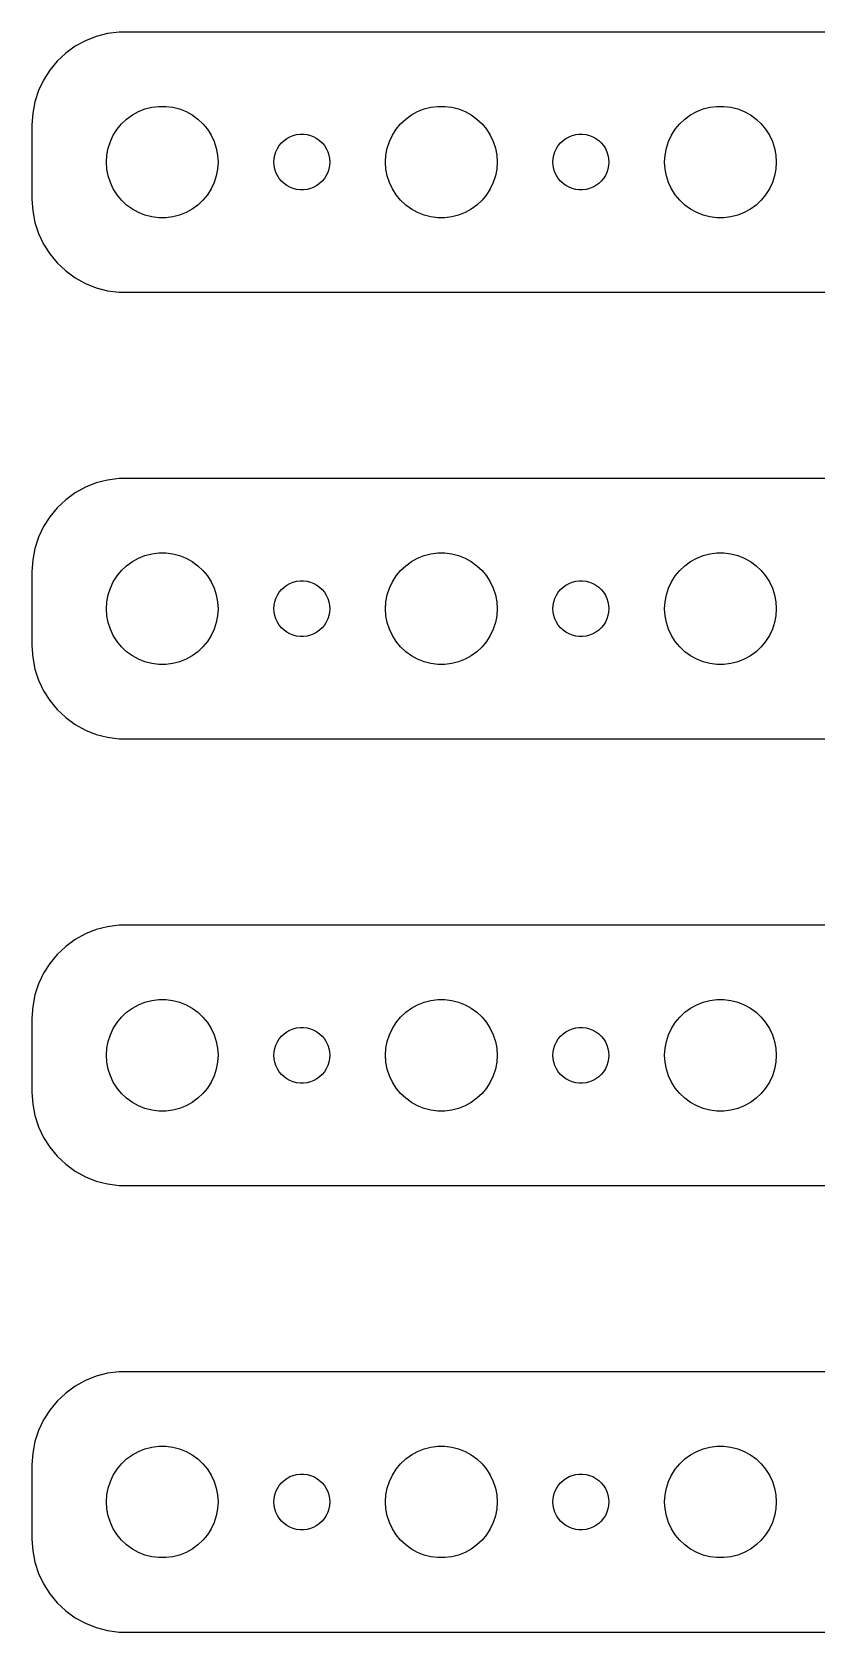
# Model space of a CAD drawing. Header units: metres. Extents: x -90 to 90, y 65 to 151.
# Drawn here: x -89.5 to -47.4, y 65 to 151 of the extents above; entities that cross this region are included whole.
import ezdxf

# ---------------------------------------------------------------- set-up
doc = ezdxf.new("R2010")
doc.units = ezdxf.units.M

msp = doc.modelspace()

# ---------------------------------------------------------------- linework, layer by layer
for p, q in [((-86.6289, 150.524), (-87.1791, 150.222)), ((-86.0451, 150.755), (-86.6289, 150.524)), ((-85.4369, 150.911), (-86.0451, 150.755)), ((-84.8139, 150.99), (-85.4369, 150.911)), ((84.8139, 150.99), (-84.8139, 150.99)), ((-87.6871, 149.853), (-88.1448, 149.423)), ((-87.1791, 150.222), (-87.6871, 149.853)), ((-88.5451, 148.939), (-88.8815, 148.409)), ((-88.1448, 149.423), (-88.5451, 148.939)), ((-88.8815, 148.409), (-89.1489, 147.841)), ((-89.3429, 147.243), (-89.4606, 146.627)), ((-89.1489, 147.841), (-89.3429, 147.243)), ((-89.4606, 146.627), (-89.5, 146)), ((-84.6869, 146.054), (-84.4123, 146.312)), ((-84.4123, 146.312), (-84.1075, 146.533)), ((-84.1075, 146.533), (-83.7773, 146.714)), ((-83.7773, 146.714), (-83.427, 146.853)), ((-83.427, 146.853), (-83.0621, 146.947)), ((-83.0621, 146.947), (-82.6884, 146.994)), ((-82.6884, 146.994), (-82.3116, 146.994)), ((-82.3116, 146.994), (-81.9379, 146.947)), ((-81.9379, 146.947), (-81.573, 146.853)), ((-81.573, 146.853), (-81.2227, 146.714)), ((-81.2227, 146.714), (-80.8925, 146.533)), ((-80.8925, 146.533), (-80.5877, 146.312)), ((-80.5877, 146.312), (-80.3131, 146.054)), ((-69.6869, 146.054), (-69.4123, 146.312)), ((-69.4123, 146.312), (-69.1075, 146.533)), ((-69.1075, 146.533), (-68.7773, 146.714)), ((-68.7773, 146.714), (-68.427, 146.853)), ((-68.427, 146.853), (-68.0621, 146.947)), ((-68.0621, 146.947), (-67.6884, 146.994)), ((-67.6884, 146.994), (-67.3116, 146.994)), ((-67.3116, 146.994), (-66.9379, 146.947)), ((-66.9379, 146.947), (-66.573, 146.853)), ((-66.573, 146.853), (-66.2227, 146.714)), ((-66.2227, 146.714), (-65.8925, 146.533)), ((-65.8925, 146.533), (-65.5877, 146.312)), ((-65.5877, 146.312), (-65.3131, 146.054)), ((-54.6869, 146.054), (-54.4123, 146.312)), ((-54.4123, 146.312), (-54.1075, 146.533)), ((-54.1075, 146.533), (-53.7773, 146.714)), ((-53.7773, 146.714), (-53.427, 146.853)), ((-53.427, 146.853), (-53.0621, 146.947)), ((-53.0621, 146.947), (-52.6884, 146.994)), ((-52.6884, 146.994), (-52.3116, 146.994)), ((-52.3116, 146.994), (-51.9379, 146.947)), ((-51.9379, 146.947), (-51.5729, 146.853)), ((-51.5729, 146.853), (-51.2227, 146.714)), ((-51.2227, 146.714), (-50.8925, 146.533)), ((-50.8925, 146.533), (-50.5877, 146.312)), ((-50.5877, 146.312), (-50.3131, 146.054)), ((-89.5, 146), (-89.5, 142)), ((-85.2893, 145.104), (-85.1289, 145.445)), ((-85.1289, 145.445), (-84.927, 145.763)), ((-84.927, 145.763), (-84.6869, 146.054)), ((-80.3131, 146.054), (-80.073, 145.763)), ((-80.073, 145.763), (-79.8711, 145.445)), ((-79.8711, 145.445), (-79.7107, 145.104)), ((-75.8037, 145.266), (-75.6387, 145.357)), ((-75.6387, 145.357), (-75.4635, 145.427)), ((-75.4635, 145.427), (-75.2811, 145.473)), ((-75.2811, 145.473), (-75.0942, 145.497)), ((-75.0942, 145.497), (-74.9058, 145.497)), ((-74.9058, 145.497), (-74.7189, 145.473)), ((-74.7189, 145.473), (-74.5365, 145.427)), ((-74.5365, 145.427), (-74.3613, 145.357)), ((-74.3613, 145.357), (-74.1963, 145.266)), ((-70.2893, 145.104), (-70.1289, 145.445)), ((-70.1289, 145.445), (-69.927, 145.763)), ((-69.927, 145.763), (-69.6869, 146.054)), ((-65.3131, 146.054), (-65.073, 145.763)), ((-65.073, 145.763), (-64.8711, 145.445)), ((-64.8711, 145.445), (-64.7107, 145.104)), ((-60.8037, 145.266), (-60.6387, 145.357)), ((-60.6387, 145.357), (-60.4635, 145.427)), ((-60.4635, 145.427), (-60.2811, 145.473)), ((-60.2811, 145.473), (-60.0942, 145.497)), ((-60.0942, 145.497), (-59.9058, 145.497)), ((-59.9058, 145.497), (-59.7189, 145.473)), ((-59.7189, 145.473), (-59.5365, 145.427)), ((-59.5365, 145.427), (-59.3613, 145.357)), ((-59.3613, 145.357), (-59.1963, 145.266)), ((-55.2893, 145.104), (-55.1289, 145.445)), ((-55.1289, 145.445), (-54.927, 145.763)), ((-54.927, 145.763), (-54.6869, 146.054)), ((-50.3131, 146.054), (-50.0729, 145.763)), ((-50.0729, 145.763), (-49.8711, 145.445)), ((-49.8711, 145.445), (-49.7107, 145.104)), ((-85.4763, 144.376), (-85.4057, 144.746)), ((-85.4057, 144.746), (-85.2893, 145.104)), ((-79.7107, 145.104), (-79.5943, 144.746)), ((-79.5943, 144.746), (-79.5237, 144.376)), ((-76.4529, 144.373), (-76.3947, 144.552)), ((-76.3947, 144.552), (-76.3145, 144.723)), ((-76.3145, 144.723), (-76.2135, 144.882)), ((-76.2135, 144.882), (-76.0934, 145.027)), ((-76.0934, 145.027), (-75.9561, 145.156)), ((-75.9561, 145.156), (-75.8037, 145.266)), ((-74.1963, 145.266), (-74.0439, 145.156)), ((-74.0439, 145.156), (-73.9065, 145.027)), ((-73.9065, 145.027), (-73.7865, 144.882)), ((-73.7865, 144.882), (-73.6855, 144.723)), ((-73.6855, 144.723), (-73.6053, 144.552)), ((-73.6053, 144.552), (-73.5471, 144.373)), ((-70.4763, 144.376), (-70.4057, 144.746)), ((-70.4057, 144.746), (-70.2893, 145.104)), ((-64.7107, 145.104), (-64.5943, 144.746)), ((-64.5943, 144.746), (-64.5237, 144.376)), ((-61.4529, 144.373), (-61.3947, 144.552)), ((-61.3947, 144.552), (-61.3145, 144.723)), ((-61.3145, 144.723), (-61.2135, 144.882)), ((-61.2135, 144.882), (-61.0934, 145.027)), ((-61.0934, 145.027), (-60.9561, 145.156)), ((-60.9561, 145.156), (-60.8037, 145.266)), ((-59.1963, 145.266), (-59.0439, 145.156)), ((-59.0439, 145.156), (-58.9065, 145.027)), ((-58.9065, 145.027), (-58.7865, 144.882)), ((-58.7865, 144.882), (-58.6855, 144.723)), ((-58.6855, 144.723), (-58.6053, 144.552)), ((-58.6053, 144.552), (-58.5471, 144.373)), ((-55.4763, 144.376), (-55.4057, 144.746)), ((-55.4057, 144.746), (-55.2893, 145.104)), ((-49.7107, 145.104), (-49.5942, 144.746)), ((-49.5942, 144.746), (-49.5237, 144.376)), ((-85.5, 144), (-85.4763, 144.376)), ((-85.4763, 143.624), (-85.5, 144)), ((-85.4057, 143.254), (-85.4763, 143.624)), ((-79.5237, 143.624), (-79.5943, 143.254)), ((-79.5237, 144.376), (-79.5, 144)), ((-79.5, 144), (-79.5237, 143.624)), ((-76.5, 144), (-76.4882, 144.188)), ((-76.4882, 143.812), (-76.5, 144)), ((-76.4882, 144.188), (-76.4529, 144.373)), ((-76.4529, 143.627), (-76.4882, 143.812)), ((-76.3947, 143.448), (-76.4529, 143.627)), ((-73.5471, 143.627), (-73.6053, 143.448)), ((-73.5471, 144.373), (-73.5118, 144.188)), ((-73.5118, 143.812), (-73.5471, 143.627)), ((-73.5118, 144.188), (-73.5, 144)), ((-73.5, 144), (-73.5118, 143.812)), ((-70.5, 144), (-70.4763, 144.376)), ((-70.4763, 143.624), (-70.5, 144)), ((-70.4057, 143.254), (-70.4763, 143.624)), ((-64.5237, 143.624), (-64.5943, 143.254)), ((-64.5237, 144.376), (-64.5, 144)), ((-64.5, 144), (-64.5237, 143.624)), ((-61.5, 144), (-61.4882, 144.188)), ((-61.4882, 143.812), (-61.5, 144)), ((-61.4882, 144.188), (-61.4529, 144.373)), ((-61.4529, 143.627), (-61.4882, 143.812)), ((-61.3947, 143.448), (-61.4529, 143.627)), ((-58.5471, 143.627), (-58.6053, 143.448)), ((-58.5471, 144.373), (-58.5118, 144.188)), ((-58.5118, 143.812), (-58.5471, 143.627)), ((-58.5118, 144.188), (-58.5, 144)), ((-58.5, 144), (-58.5118, 143.812)), ((-55.5, 144), (-55.4763, 144.376)), ((-55.4763, 143.624), (-55.5, 144)), ((-55.4057, 143.254), (-55.4763, 143.624)), ((-49.5237, 143.624), (-49.5942, 143.254)), ((-49.5237, 144.376), (-49.5, 144)), ((-49.5, 144), (-49.5237, 143.624)), ((-85.2893, 142.896), (-85.4057, 143.254)), ((-85.1289, 142.555), (-85.2893, 142.896)), ((-79.7107, 142.896), (-79.8711, 142.555)), ((-79.5943, 143.254), (-79.7107, 142.896)), ((-76.3145, 143.277), (-76.3947, 143.448)), ((-76.2135, 143.118), (-76.3145, 143.277)), ((-76.0934, 142.973), (-76.2135, 143.118)), ((-75.9561, 142.844), (-76.0934, 142.973)), ((-75.8037, 142.734), (-75.9561, 142.844)), ((-75.6387, 142.643), (-75.8037, 142.734)), ((-74.1963, 142.734), (-74.3613, 142.643)), ((-74.0439, 142.844), (-74.1963, 142.734)), ((-73.9065, 142.973), (-74.0439, 142.844)), ((-73.7865, 143.118), (-73.9065, 142.973)), ((-73.6855, 143.277), (-73.7865, 143.118)), ((-73.6053, 143.448), (-73.6855, 143.277)), ((-70.2893, 142.896), (-70.4057, 143.254)), ((-70.1289, 142.555), (-70.2893, 142.896)), ((-64.7107, 142.896), (-64.8711, 142.555)), ((-64.5943, 143.254), (-64.7107, 142.896)), ((-61.3145, 143.277), (-61.3947, 143.448)), ((-61.2135, 143.118), (-61.3145, 143.277)), ((-61.0934, 142.973), (-61.2135, 143.118)), ((-60.9561, 142.844), (-61.0934, 142.973)), ((-60.8037, 142.734), (-60.9561, 142.844)), ((-60.6387, 142.643), (-60.8037, 142.734)), ((-59.1963, 142.734), (-59.3613, 142.643)), ((-59.0439, 142.844), (-59.1963, 142.734)), ((-58.9065, 142.973), (-59.0439, 142.844)), ((-58.7865, 143.118), (-58.9065, 142.973)), ((-58.6855, 143.277), (-58.7865, 143.118)), ((-58.6053, 143.448), (-58.6855, 143.277)), ((-55.2893, 142.896), (-55.4057, 143.254)), ((-55.1289, 142.555), (-55.2893, 142.896)), ((-49.7107, 142.896), (-49.8711, 142.555)), ((-49.5942, 143.254), (-49.7107, 142.896)), ((-89.5, 142), (-89.4606, 141.373)), ((-84.927, 142.237), (-85.1289, 142.555)), ((-84.6869, 141.946), (-84.927, 142.237)), ((-84.4123, 141.688), (-84.6869, 141.946)), ((-80.3131, 141.946), (-80.5877, 141.688)), ((-80.073, 142.237), (-80.3131, 141.946)), ((-79.8711, 142.555), (-80.073, 142.237)), ((-75.4635, 142.573), (-75.6387, 142.643)), ((-75.2811, 142.527), (-75.4635, 142.573)), ((-75.0942, 142.503), (-75.2811, 142.527)), ((-74.9058, 142.503), (-75.0942, 142.503)), ((-74.7189, 142.527), (-74.9058, 142.503)), ((-74.5365, 142.573), (-74.7189, 142.527)), ((-74.3613, 142.643), (-74.5365, 142.573)), ((-69.927, 142.237), (-70.1289, 142.555)), ((-69.6869, 141.946), (-69.927, 142.237)), ((-69.4123, 141.688), (-69.6869, 141.946)), ((-65.3131, 141.946), (-65.5877, 141.688)), ((-65.073, 142.237), (-65.3131, 141.946)), ((-64.8711, 142.555), (-65.073, 142.237)), ((-60.4635, 142.573), (-60.6387, 142.643)), ((-60.2811, 142.527), (-60.4635, 142.573)), ((-60.0942, 142.503), (-60.2811, 142.527)), ((-59.9058, 142.503), (-60.0942, 142.503)), ((-59.7189, 142.527), (-59.9058, 142.503)), ((-59.5365, 142.573), (-59.7189, 142.527)), ((-59.3613, 142.643), (-59.5365, 142.573)), ((-54.927, 142.237), (-55.1289, 142.555)), ((-54.6869, 141.946), (-54.927, 142.237)), ((-54.4123, 141.688), (-54.6869, 141.946)), ((-50.3131, 141.946), (-50.5877, 141.688)), ((-50.0729, 142.237), (-50.3131, 141.946)), ((-49.8711, 142.555), (-50.0729, 142.237)), ((-89.4606, 141.373), (-89.3429, 140.757)), ((-84.1075, 141.467), (-84.4123, 141.688)), ((-83.7773, 141.286), (-84.1075, 141.467)), ((-83.427, 141.147), (-83.7773, 141.286)), ((-83.0621, 141.053), (-83.427, 141.147)), ((-82.6884, 141.006), (-83.0621, 141.053)), ((-81.9379, 141.053), (-82.3116, 141.006)), ((-81.573, 141.147), (-81.9379, 141.053)), ((-81.2227, 141.286), (-81.573, 141.147)), ((-80.8925, 141.467), (-81.2227, 141.286)), ((-80.5877, 141.688), (-80.8925, 141.467)), ((-69.1075, 141.467), (-69.4123, 141.688)), ((-68.7773, 141.286), (-69.1075, 141.467)), ((-68.427, 141.147), (-68.7773, 141.286)), ((-68.0621, 141.053), (-68.427, 141.147)), ((-67.6884, 141.006), (-68.0621, 141.053)), ((-66.9379, 141.053), (-67.3116, 141.006)), ((-66.573, 141.147), (-66.9379, 141.053)), ((-66.2227, 141.286), (-66.573, 141.147)), ((-65.8925, 141.467), (-66.2227, 141.286)), ((-65.5877, 141.688), (-65.8925, 141.467)), ((-54.1075, 141.467), (-54.4123, 141.688)), ((-53.7773, 141.286), (-54.1075, 141.467)), ((-53.427, 141.147), (-53.7773, 141.286)), ((-53.0621, 141.053), (-53.427, 141.147)), ((-52.6884, 141.006), (-53.0621, 141.053)), ((-51.9379, 141.053), (-52.3116, 141.006)), ((-51.5729, 141.147), (-51.9379, 141.053)), ((-51.2227, 141.286), (-51.5729, 141.147)), ((-50.8925, 141.467), (-51.2227, 141.286)), ((-50.5877, 141.688), (-50.8925, 141.467)), ((-89.3429, 140.757), (-89.1489, 140.159)), ((-89.1489, 140.159), (-88.8815, 139.591)), ((-82.3116, 141.006), (-82.6884, 141.006)), ((-67.3116, 141.006), (-67.6884, 141.006)), ((-52.3116, 141.006), (-52.6884, 141.006)), ((-88.8815, 139.591), (-88.5451, 139.061)), ((-88.5451, 139.061), (-88.1448, 138.577)), ((-88.1448, 138.577), (-87.6871, 138.147)), ((-87.6871, 138.147), (-87.1791, 137.778)), ((-87.1791, 137.778), (-86.6289, 137.476)), ((-86.6289, 137.476), (-86.0451, 137.245)), ((-86.0451, 137.245), (-85.4369, 137.089)), ((-85.4369, 137.089), (-84.8139, 137.01)), ((-84.8139, 137.01), (84.8139, 137.01)), ((-86.6289, 126.524), (-87.1791, 126.222)), ((-86.0451, 126.755), (-86.6289, 126.524)), ((-85.4369, 126.911), (-86.0451, 126.755)), ((-84.8139, 126.99), (-85.4369, 126.911)), ((84.8139, 126.99), (-84.8139, 126.99)), ((-87.6871, 125.853), (-88.1448, 125.423)), ((-87.1791, 126.222), (-87.6871, 125.853)), ((-88.5451, 124.939), (-88.8815, 124.409)), ((-88.1448, 125.423), (-88.5451, 124.939)), ((-89.1489, 123.841), (-89.3429, 123.243)), ((-88.8815, 124.409), (-89.1489, 123.841)), ((-89.3429, 123.243), (-89.4606, 122.627)), ((-83.0621, 122.947), (-82.6884, 122.994)), ((-82.6884, 122.994), (-82.3116, 122.994)), ((-82.3116, 122.994), (-81.9379, 122.947)), ((-68.0621, 122.947), (-67.6884, 122.994)), ((-67.6884, 122.994), (-67.3116, 122.994)), ((-67.3116, 122.994), (-66.9379, 122.947)), ((-53.0621, 122.947), (-52.6884, 122.994)), ((-52.6884, 122.994), (-52.3116, 122.994)), ((-52.3116, 122.994), (-51.9379, 122.947)), ((-89.4606, 122.627), (-89.5, 122)), ((-84.6869, 122.054), (-84.4123, 122.312)), ((-84.4123, 122.312), (-84.1075, 122.533)), ((-84.1075, 122.533), (-83.7773, 122.714)), ((-83.7773, 122.714), (-83.427, 122.853)), ((-83.427, 122.853), (-83.0621, 122.947)), ((-81.9379, 122.947), (-81.573, 122.853)), ((-81.573, 122.853), (-81.2227, 122.714)), ((-81.2227, 122.714), (-80.8925, 122.533)), ((-80.8925, 122.533), (-80.5877, 122.312)), ((-80.5877, 122.312), (-80.3131, 122.054)), ((-69.6869, 122.054), (-69.4123, 122.312)), ((-69.4123, 122.312), (-69.1075, 122.533)), ((-69.1075, 122.533), (-68.7773, 122.714)), ((-68.7773, 122.714), (-68.427, 122.853)), ((-68.427, 122.853), (-68.0621, 122.947)), ((-66.9379, 122.947), (-66.573, 122.853)), ((-66.573, 122.853), (-66.2227, 122.714)), ((-66.2227, 122.714), (-65.8925, 122.533)), ((-65.8925, 122.533), (-65.5877, 122.312)), ((-65.5877, 122.312), (-65.3131, 122.054)), ((-54.6869, 122.054), (-54.4123, 122.312)), ((-54.4123, 122.312), (-54.1075, 122.533)), ((-54.1075, 122.533), (-53.7773, 122.714)), ((-53.7773, 122.714), (-53.427, 122.853)), ((-53.427, 122.853), (-53.0621, 122.947)), ((-51.9379, 122.947), (-51.5729, 122.853)), ((-51.5729, 122.853), (-51.2227, 122.714)), ((-51.2227, 122.714), (-50.8925, 122.533)), ((-50.8925, 122.533), (-50.5877, 122.312)), ((-50.5877, 122.312), (-50.3131, 122.054)), ((-89.5, 122), (-89.5, 118)), ((-85.2893, 121.104), (-85.1289, 121.445)), ((-85.1289, 121.445), (-84.927, 121.763)), ((-84.927, 121.763), (-84.6869, 122.054)), ((-80.3131, 122.054), (-80.073, 121.763)), ((-80.073, 121.763), (-79.8711, 121.445)), ((-79.8711, 121.445), (-79.7107, 121.104)), ((-75.9561, 121.156), (-75.8037, 121.266)), ((-75.8037, 121.266), (-75.6387, 121.357)), ((-75.6387, 121.357), (-75.4635, 121.427)), ((-75.4635, 121.427), (-75.2811, 121.473)), ((-75.2811, 121.473), (-75.0942, 121.497)), ((-75.0942, 121.497), (-74.9058, 121.497)), ((-74.9058, 121.497), (-74.7189, 121.473)), ((-74.7189, 121.473), (-74.5365, 121.427)), ((-74.5365, 121.427), (-74.3613, 121.357)), ((-74.3613, 121.357), (-74.1963, 121.266)), ((-74.1963, 121.266), (-74.0439, 121.156)), ((-70.2893, 121.104), (-70.1289, 121.445)), ((-70.1289, 121.445), (-69.927, 121.763)), ((-69.927, 121.763), (-69.6869, 122.054)), ((-65.3131, 122.054), (-65.073, 121.763)), ((-65.073, 121.763), (-64.8711, 121.445)), ((-64.8711, 121.445), (-64.7107, 121.104)), ((-60.9561, 121.156), (-60.8037, 121.266)), ((-60.8037, 121.266), (-60.6387, 121.357)), ((-60.6387, 121.357), (-60.4635, 121.427)), ((-60.4635, 121.427), (-60.2811, 121.473)), ((-60.2811, 121.473), (-60.0942, 121.497)), ((-60.0942, 121.497), (-59.9058, 121.497)), ((-59.9058, 121.497), (-59.7189, 121.473)), ((-59.7189, 121.473), (-59.5365, 121.427)), ((-59.5365, 121.427), (-59.3613, 121.357)), ((-59.3613, 121.357), (-59.1963, 121.266)), ((-59.1963, 121.266), (-59.0439, 121.156)), ((-55.2893, 121.104), (-55.1289, 121.445)), ((-55.1289, 121.445), (-54.927, 121.763)), ((-54.927, 121.763), (-54.6869, 122.054)), ((-50.3131, 122.054), (-50.0729, 121.763)), ((-50.0729, 121.763), (-49.8711, 121.445)), ((-49.8711, 121.445), (-49.7107, 121.104)), ((-85.5, 120), (-85.4763, 120.376)), ((-85.4763, 120.376), (-85.4057, 120.746)), ((-85.4057, 120.746), (-85.2893, 121.104)), ((-79.7107, 121.104), (-79.5943, 120.746)), ((-79.5943, 120.746), (-79.5237, 120.376)), ((-79.5237, 120.376), (-79.5, 120)), ((-76.4882, 120.188), (-76.4529, 120.373)), ((-76.4529, 120.373), (-76.3947, 120.552)), ((-76.3947, 120.552), (-76.3145, 120.723)), ((-76.3145, 120.723), (-76.2135, 120.882)), ((-76.2135, 120.882), (-76.0934, 121.027)), ((-76.0934, 121.027), (-75.9561, 121.156)), ((-74.0439, 121.156), (-73.9065, 121.027)), ((-73.9065, 121.027), (-73.7865, 120.882)), ((-73.7865, 120.882), (-73.6855, 120.723)), ((-73.6855, 120.723), (-73.6053, 120.552)), ((-73.6053, 120.552), (-73.5471, 120.373)), ((-73.5471, 120.373), (-73.5118, 120.188)), ((-70.5, 120), (-70.4763, 120.376)), ((-70.4763, 120.376), (-70.4057, 120.746)), ((-70.4057, 120.746), (-70.2893, 121.104)), ((-64.7107, 121.104), (-64.5943, 120.746)), ((-64.5943, 120.746), (-64.5237, 120.376)), ((-64.5237, 120.376), (-64.5, 120)), ((-61.4882, 120.188), (-61.4529, 120.373)), ((-61.4529, 120.373), (-61.3947, 120.552)), ((-61.3947, 120.552), (-61.3145, 120.723)), ((-61.3145, 120.723), (-61.2135, 120.882)), ((-61.2135, 120.882), (-61.0934, 121.027)), ((-61.0934, 121.027), (-60.9561, 121.156)), ((-59.0439, 121.156), (-58.9065, 121.027)), ((-58.9065, 121.027), (-58.7865, 120.882)), ((-58.7865, 120.882), (-58.6855, 120.723)), ((-58.6855, 120.723), (-58.6053, 120.552)), ((-58.6053, 120.552), (-58.5471, 120.373)), ((-58.5471, 120.373), (-58.5118, 120.188)), ((-55.5, 120), (-55.4763, 120.376)), ((-55.4763, 120.376), (-55.4057, 120.746)), ((-55.4057, 120.746), (-55.2893, 121.104)), ((-49.7107, 121.104), (-49.5942, 120.746)), ((-49.5942, 120.746), (-49.5237, 120.376)), ((-49.5237, 120.376), (-49.5, 120)), ((-85.4763, 119.624), (-85.5, 120)), ((-85.4057, 119.254), (-85.4763, 119.624)), ((-79.5237, 119.624), (-79.5943, 119.254)), ((-79.5, 120), (-79.5237, 119.624)), ((-76.5, 120), (-76.4882, 120.188)), ((-76.4882, 119.812), (-76.5, 120)), ((-76.4529, 119.627), (-76.4882, 119.812)), ((-76.3947, 119.448), (-76.4529, 119.627)), ((-73.5471, 119.627), (-73.6053, 119.448)), ((-73.5118, 119.812), (-73.5471, 119.627)), ((-73.5118, 120.188), (-73.5, 120)), ((-73.5, 120), (-73.5118, 119.812)), ((-70.4763, 119.624), (-70.5, 120)), ((-70.4057, 119.254), (-70.4763, 119.624)), ((-64.5237, 119.624), (-64.5943, 119.254)), ((-64.5, 120), (-64.5237, 119.624)), ((-61.5, 120), (-61.4882, 120.188)), ((-61.4882, 119.812), (-61.5, 120)), ((-61.4529, 119.627), (-61.4882, 119.812)), ((-61.3947, 119.448), (-61.4529, 119.627)), ((-58.5471, 119.627), (-58.6053, 119.448)), ((-58.5118, 119.812), (-58.5471, 119.627)), ((-58.5118, 120.188), (-58.5, 120)), ((-58.5, 120), (-58.5118, 119.812)), ((-55.4763, 119.624), (-55.5, 120)), ((-55.4057, 119.254), (-55.4763, 119.624)), ((-49.5237, 119.624), (-49.5942, 119.254)), ((-49.5, 120), (-49.5237, 119.624)), ((-85.2893, 118.896), (-85.4057, 119.254)), ((-85.1289, 118.555), (-85.2893, 118.896)), ((-79.7107, 118.896), (-79.8711, 118.555)), ((-79.5943, 119.254), (-79.7107, 118.896)), ((-76.3145, 119.277), (-76.3947, 119.448)), ((-76.2135, 119.118), (-76.3145, 119.277)), ((-76.0934, 118.973), (-76.2135, 119.118)), ((-75.9561, 118.844), (-76.0934, 118.973)), ((-75.8037, 118.734), (-75.9561, 118.844)), ((-75.6387, 118.643), (-75.8037, 118.734)), ((-74.1963, 118.734), (-74.3613, 118.643)), ((-74.0439, 118.844), (-74.1963, 118.734)), ((-73.9065, 118.973), (-74.0439, 118.844)), ((-73.7865, 119.118), (-73.9065, 118.973)), ((-73.6855, 119.277), (-73.7865, 119.118)), ((-73.6053, 119.448), (-73.6855, 119.277)), ((-70.2893, 118.896), (-70.4057, 119.254)), ((-70.1289, 118.555), (-70.2893, 118.896)), ((-64.7107, 118.896), (-64.8711, 118.555)), ((-64.5943, 119.254), (-64.7107, 118.896)), ((-61.3145, 119.277), (-61.3947, 119.448)), ((-61.2135, 119.118), (-61.3145, 119.277)), ((-61.0934, 118.973), (-61.2135, 119.118)), ((-60.9561, 118.844), (-61.0934, 118.973)), ((-60.8037, 118.734), (-60.9561, 118.844)), ((-60.6387, 118.643), (-60.8037, 118.734)), ((-59.1963, 118.734), (-59.3613, 118.643)), ((-59.0439, 118.844), (-59.1963, 118.734)), ((-58.9065, 118.973), (-59.0439, 118.844)), ((-58.7865, 119.118), (-58.9065, 118.973)), ((-58.6855, 119.277), (-58.7865, 119.118)), ((-58.6053, 119.448), (-58.6855, 119.277)), ((-55.2893, 118.896), (-55.4057, 119.254)), ((-55.1289, 118.555), (-55.2893, 118.896)), ((-49.7107, 118.896), (-49.8711, 118.555)), ((-49.5942, 119.254), (-49.7107, 118.896)), ((-89.5, 118), (-89.4606, 117.373)), ((-84.927, 118.237), (-85.1289, 118.555)), ((-84.6869, 117.946), (-84.927, 118.237)), ((-84.4123, 117.688), (-84.6869, 117.946)), ((-80.3131, 117.946), (-80.5877, 117.688)), ((-80.073, 118.237), (-80.3131, 117.946)), ((-79.8711, 118.555), (-80.073, 118.237)), ((-75.4635, 118.573), (-75.6387, 118.643)), ((-75.2811, 118.527), (-75.4635, 118.573)), ((-75.0942, 118.503), (-75.2811, 118.527)), ((-74.9058, 118.503), (-75.0942, 118.503)), ((-74.7189, 118.527), (-74.9058, 118.503)), ((-74.5365, 118.573), (-74.7189, 118.527)), ((-74.3613, 118.643), (-74.5365, 118.573)), ((-69.927, 118.237), (-70.1289, 118.555)), ((-69.6869, 117.946), (-69.927, 118.237)), ((-69.4123, 117.688), (-69.6869, 117.946)), ((-65.3131, 117.946), (-65.5877, 117.688)), ((-65.073, 118.237), (-65.3131, 117.946)), ((-64.8711, 118.555), (-65.073, 118.237)), ((-60.4635, 118.573), (-60.6387, 118.643)), ((-60.2811, 118.527), (-60.4635, 118.573)), ((-60.0942, 118.503), (-60.2811, 118.527)), ((-59.9058, 118.503), (-60.0942, 118.503)), ((-59.7189, 118.527), (-59.9058, 118.503)), ((-59.5365, 118.573), (-59.7189, 118.527)), ((-59.3613, 118.643), (-59.5365, 118.573)), ((-54.927, 118.237), (-55.1289, 118.555)), ((-54.6869, 117.946), (-54.927, 118.237)), ((-54.4123, 117.688), (-54.6869, 117.946)), ((-50.3131, 117.946), (-50.5877, 117.688)), ((-50.0729, 118.237), (-50.3131, 117.946)), ((-49.8711, 118.555), (-50.0729, 118.237)), ((-89.4606, 117.373), (-89.3429, 116.757)), ((-84.1075, 117.467), (-84.4123, 117.688)), ((-83.7773, 117.286), (-84.1075, 117.467)), ((-83.427, 117.147), (-83.7773, 117.286)), ((-83.0621, 117.053), (-83.427, 117.147)), ((-82.6884, 117.006), (-83.0621, 117.053)), ((-82.3116, 117.006), (-82.6884, 117.006)), ((-81.9379, 117.053), (-82.3116, 117.006)), ((-81.573, 117.147), (-81.9379, 117.053)), ((-81.2227, 117.286), (-81.573, 117.147)), ((-80.8925, 117.467), (-81.2227, 117.286)), ((-80.5877, 117.688), (-80.8925, 117.467)), ((-69.1075, 117.467), (-69.4123, 117.688)), ((-68.7773, 117.286), (-69.1075, 117.467)), ((-68.427, 117.147), (-68.7773, 117.286)), ((-68.0621, 117.053), (-68.427, 117.147)), ((-67.6884, 117.006), (-68.0621, 117.053)), ((-67.3116, 117.006), (-67.6884, 117.006)), ((-66.9379, 117.053), (-67.3116, 117.006)), ((-66.573, 117.147), (-66.9379, 117.053)), ((-66.2227, 117.286), (-66.573, 117.147)), ((-65.8925, 117.467), (-66.2227, 117.286)), ((-65.5877, 117.688), (-65.8925, 117.467)), ((-54.1075, 117.467), (-54.4123, 117.688)), ((-53.7773, 117.286), (-54.1075, 117.467)), ((-53.427, 117.147), (-53.7773, 117.286)), ((-53.0621, 117.053), (-53.427, 117.147)), ((-52.6884, 117.006), (-53.0621, 117.053)), ((-52.3116, 117.006), (-52.6884, 117.006)), ((-51.9379, 117.053), (-52.3116, 117.006)), ((-51.5729, 117.147), (-51.9379, 117.053)), ((-51.2227, 117.286), (-51.5729, 117.147)), ((-50.8925, 117.467), (-51.2227, 117.286)), ((-50.5877, 117.688), (-50.8925, 117.467)), ((-89.3429, 116.757), (-89.1489, 116.159)), ((-89.1489, 116.159), (-88.8815, 115.591)), ((-88.8815, 115.591), (-88.5451, 115.061)), ((-88.5451, 115.061), (-88.1448, 114.577)), ((-88.1448, 114.577), (-87.6871, 114.147)), ((-87.6871, 114.147), (-87.1791, 113.778)), ((-87.1791, 113.778), (-86.6289, 113.476)), ((-86.6289, 113.476), (-86.0451, 113.245)), ((-86.0451, 113.245), (-85.4369, 113.089)), ((-85.4369, 113.089), (-84.8139, 113.01)), ((-84.8139, 113.01), (84.8139, 113.01)), ((-86.6289, 102.524), (-87.1791, 102.222)), ((-86.0451, 102.755), (-86.6289, 102.524)), ((-85.4369, 102.911), (-86.0451, 102.755)), ((-84.8139, 102.99), (-85.4369, 102.911)), ((84.8139, 102.99), (-84.8139, 102.99)), ((-87.6871, 101.853), (-88.1448, 101.423)), ((-87.1791, 102.222), (-87.6871, 101.853)), ((-88.5451, 100.939), (-88.8815, 100.409)), ((-88.1448, 101.423), (-88.5451, 100.939)), ((-89.1489, 99.8406), (-89.3429, 99.2434)), ((-88.8815, 100.409), (-89.1489, 99.8406)), ((-89.3429, 99.2434), (-89.4606, 98.6267)), ((-83.427, 98.8532), (-83.0621, 98.9469)), ((-83.0621, 98.9469), (-82.6884, 98.9941)), ((-82.6884, 98.9941), (-82.3116, 98.9941)), ((-82.3116, 98.9941), (-81.9379, 98.9469)), ((-81.9379, 98.9469), (-81.573, 98.8532)), ((-68.427, 98.8532), (-68.0621, 98.9469)), ((-68.0621, 98.9469), (-67.6884, 98.9941)), ((-67.6884, 98.9941), (-67.3116, 98.9941)), ((-67.3116, 98.9941), (-66.9379, 98.9469)), ((-66.9379, 98.9469), (-66.573, 98.8532)), ((-53.427, 98.8532), (-53.0621, 98.9469)), ((-53.0621, 98.9469), (-52.6884, 98.9941)), ((-52.6884, 98.9941), (-52.3116, 98.9941)), ((-52.3116, 98.9941), (-51.9379, 98.9469)), ((-51.9379, 98.9469), (-51.5729, 98.8532)), ((-89.4606, 98.6267), (-89.5, 98)), ((-84.927, 97.7634), (-84.6869, 98.0536)), ((-84.6869, 98.0536), (-84.4123, 98.3115)), ((-84.4123, 98.3115), (-84.1075, 98.533)), ((-84.1075, 98.533), (-83.7773, 98.7145)), ((-83.7773, 98.7145), (-83.427, 98.8532)), ((-81.573, 98.8532), (-81.2227, 98.7145)), ((-81.2227, 98.7145), (-80.8925, 98.533)), ((-80.8925, 98.533), (-80.5877, 98.3115)), ((-80.5877, 98.3115), (-80.3131, 98.0536)), ((-80.3131, 98.0536), (-80.073, 97.7634)), ((-69.927, 97.7634), (-69.6869, 98.0536)), ((-69.6869, 98.0536), (-69.4123, 98.3115)), ((-69.4123, 98.3115), (-69.1075, 98.533)), ((-69.1075, 98.533), (-68.7773, 98.7145)), ((-68.7773, 98.7145), (-68.427, 98.8532)), ((-66.573, 98.8532), (-66.2227, 98.7145)), ((-66.2227, 98.7145), (-65.8925, 98.533)), ((-65.8925, 98.533), (-65.5877, 98.3115)), ((-65.5877, 98.3115), (-65.3131, 98.0536)), ((-65.3131, 98.0536), (-65.073, 97.7634)), ((-54.927, 97.7634), (-54.6869, 98.0536)), ((-54.6869, 98.0536), (-54.4123, 98.3115)), ((-54.4123, 98.3115), (-54.1075, 98.533)), ((-54.1075, 98.533), (-53.7773, 98.7145)), ((-53.7773, 98.7145), (-53.427, 98.8532)), ((-51.5729, 98.8532), (-51.2227, 98.7145)), ((-51.2227, 98.7145), (-50.8925, 98.533)), ((-50.8925, 98.533), (-50.5877, 98.3115)), ((-50.5877, 98.3115), (-50.3131, 98.0536)), ((-50.3131, 98.0536), (-50.0729, 97.7634)), ((-89.5, 98), (-89.5, 94)), ((-85.2893, 97.1044), (-85.1289, 97.4453)), ((-85.1289, 97.4453), (-84.927, 97.7634)), ((-80.073, 97.7634), (-79.8711, 97.4453)), ((-79.8711, 97.4453), (-79.7107, 97.1044)), ((-75.9561, 97.1558), (-75.8037, 97.2665)), ((-75.8037, 97.2665), (-75.6387, 97.3572)), ((-75.6387, 97.3572), (-75.4635, 97.4266)), ((-75.4635, 97.4266), (-75.2811, 97.4734)), ((-75.2811, 97.4734), (-75.0942, 97.497)), ((-75.0942, 97.497), (-74.9058, 97.497)), ((-74.9058, 97.497), (-74.7189, 97.4734)), ((-74.7189, 97.4734), (-74.5365, 97.4266)), ((-74.5365, 97.4266), (-74.3613, 97.3572)), ((-74.3613, 97.3572), (-74.1963, 97.2665)), ((-74.1963, 97.2665), (-74.0439, 97.1558)), ((-70.2893, 97.1044), (-70.1289, 97.4453)), ((-70.1289, 97.4453), (-69.927, 97.7634)), ((-65.073, 97.7634), (-64.8711, 97.4453)), ((-64.8711, 97.4453), (-64.7107, 97.1044)), ((-60.9561, 97.1558), (-60.8037, 97.2665)), ((-60.8037, 97.2665), (-60.6387, 97.3572)), ((-60.6387, 97.3572), (-60.4635, 97.4266)), ((-60.4635, 97.4266), (-60.2811, 97.4734)), ((-60.2811, 97.4734), (-60.0942, 97.497)), ((-60.0942, 97.497), (-59.9058, 97.497)), ((-59.9058, 97.497), (-59.7189, 97.4734)), ((-59.7189, 97.4734), (-59.5365, 97.4266)), ((-59.5365, 97.4266), (-59.3613, 97.3572)), ((-59.3613, 97.3572), (-59.1963, 97.2665)), ((-59.1963, 97.2665), (-59.0439, 97.1558)), ((-55.2893, 97.1044), (-55.1289, 97.4453)), ((-55.1289, 97.4453), (-54.927, 97.7634)), ((-50.0729, 97.7634), (-49.8711, 97.4453)), ((-49.8711, 97.4453), (-49.7107, 97.1044)), ((-85.5, 96), (-85.4763, 96.376)), ((-85.4763, 96.376), (-85.4057, 96.7461)), ((-85.4057, 96.7461), (-85.2893, 97.1044)), ((-79.7107, 97.1044), (-79.5943, 96.7461)), ((-79.5943, 96.7461), (-79.5237, 96.376)), ((-79.5237, 96.376), (-79.5, 96)), ((-76.4882, 96.188), (-76.4529, 96.373)), ((-76.4529, 96.373), (-76.3947, 96.5522)), ((-76.3947, 96.5522), (-76.3145, 96.7226)), ((-76.3145, 96.7226), (-76.2135, 96.8817)), ((-76.2135, 96.8817), (-76.0934, 97.0268)), ((-76.0934, 97.0268), (-75.9561, 97.1558)), ((-74.0439, 97.1558), (-73.9065, 97.0268)), ((-73.9065, 97.0268), (-73.7865, 96.8817)), ((-73.7865, 96.8817), (-73.6855, 96.7226)), ((-73.6855, 96.7226), (-73.6053, 96.5522)), ((-73.6053, 96.5522), (-73.5471, 96.373)), ((-73.5471, 96.373), (-73.5118, 96.188)), ((-70.5, 96), (-70.4763, 96.376)), ((-70.4763, 96.376), (-70.4057, 96.7461)), ((-70.4057, 96.7461), (-70.2893, 97.1044)), ((-64.7107, 97.1044), (-64.5943, 96.7461)), ((-64.5943, 96.7461), (-64.5237, 96.376)), ((-64.5237, 96.376), (-64.5, 96)), ((-61.4882, 96.188), (-61.4529, 96.373)), ((-61.4529, 96.373), (-61.3947, 96.5522)), ((-61.3947, 96.5522), (-61.3145, 96.7226)), ((-61.3145, 96.7226), (-61.2135, 96.8817)), ((-61.2135, 96.8817), (-61.0934, 97.0268)), ((-61.0934, 97.0268), (-60.9561, 97.1558)), ((-59.0439, 97.1558), (-58.9065, 97.0268)), ((-58.9065, 97.0268), (-58.7865, 96.8817)), ((-58.7865, 96.8817), (-58.6855, 96.7226)), ((-58.6855, 96.7226), (-58.6053, 96.5522)), ((-58.6053, 96.5522), (-58.5471, 96.373)), ((-58.5471, 96.373), (-58.5118, 96.188)), ((-55.5, 96), (-55.4763, 96.376)), ((-55.4763, 96.376), (-55.4057, 96.7461)), ((-55.4057, 96.7461), (-55.2893, 97.1044)), ((-49.7107, 97.1044), (-49.5942, 96.7461)), ((-49.5942, 96.7461), (-49.5237, 96.376)), ((-49.5237, 96.376), (-49.5, 96)), ((-85.4763, 95.624), (-85.5, 96)), ((-85.4057, 95.2539), (-85.4763, 95.624)), ((-79.5237, 95.624), (-79.5943, 95.2539)), ((-79.5, 96), (-79.5237, 95.624)), ((-76.5, 96), (-76.4882, 96.188)), ((-76.4882, 95.812), (-76.5, 96)), ((-76.4529, 95.627), (-76.4882, 95.812)), ((-76.3947, 95.4478), (-76.4529, 95.627)), ((-76.3145, 95.2774), (-76.3947, 95.4478)), ((-73.6053, 95.4478), (-73.6855, 95.2774)), ((-73.5471, 95.627), (-73.6053, 95.4478)), ((-73.5118, 95.812), (-73.5471, 95.627)), ((-73.5118, 96.188), (-73.5, 96)), ((-73.5, 96), (-73.5118, 95.812)), ((-70.4763, 95.624), (-70.5, 96)), ((-70.4057, 95.2539), (-70.4763, 95.624)), ((-64.5237, 95.624), (-64.5943, 95.2539)), ((-64.5, 96), (-64.5237, 95.624)), ((-61.5, 96), (-61.4882, 96.188)), ((-61.4882, 95.812), (-61.5, 96)), ((-61.4529, 95.627), (-61.4882, 95.812)), ((-61.3947, 95.4478), (-61.4529, 95.627)), ((-61.3145, 95.2774), (-61.3947, 95.4478)), ((-58.6053, 95.4478), (-58.6855, 95.2774)), ((-58.5471, 95.627), (-58.6053, 95.4478)), ((-58.5118, 95.812), (-58.5471, 95.627)), ((-58.5118, 96.188), (-58.5, 96)), ((-58.5, 96), (-58.5118, 95.812)), ((-55.4763, 95.624), (-55.5, 96)), ((-55.4057, 95.2539), (-55.4763, 95.624)), ((-49.5237, 95.624), (-49.5942, 95.2539)), ((-49.5, 96), (-49.5237, 95.624)), ((-85.2893, 94.8956), (-85.4057, 95.2539)), ((-85.1289, 94.5547), (-85.2893, 94.8956)), ((-79.7107, 94.8956), (-79.8711, 94.5547)), ((-79.5943, 95.2539), (-79.7107, 94.8956)), ((-76.2135, 95.1183), (-76.3145, 95.2774)), ((-76.0934, 94.9732), (-76.2135, 95.1183)), ((-75.9561, 94.8442), (-76.0934, 94.9732)), ((-75.8037, 94.7335), (-75.9561, 94.8442)), ((-75.6387, 94.6428), (-75.8037, 94.7335)), ((-75.4635, 94.5734), (-75.6387, 94.6428)), ((-74.3613, 94.6428), (-74.5365, 94.5734)), ((-74.1963, 94.7335), (-74.3613, 94.6428)), ((-74.0439, 94.8442), (-74.1963, 94.7335)), ((-73.9065, 94.9732), (-74.0439, 94.8442)), ((-73.7865, 95.1183), (-73.9065, 94.9732)), ((-73.6855, 95.2774), (-73.7865, 95.1183)), ((-70.2893, 94.8956), (-70.4057, 95.2539)), ((-70.1289, 94.5547), (-70.2893, 94.8956)), ((-64.7107, 94.8956), (-64.8711, 94.5547)), ((-64.5943, 95.2539), (-64.7107, 94.8956)), ((-61.2135, 95.1183), (-61.3145, 95.2774)), ((-61.0934, 94.9732), (-61.2135, 95.1183)), ((-60.9561, 94.8442), (-61.0934, 94.9732)), ((-60.8037, 94.7335), (-60.9561, 94.8442)), ((-60.6387, 94.6428), (-60.8037, 94.7335)), ((-60.4635, 94.5734), (-60.6387, 94.6428)), ((-59.3613, 94.6428), (-59.5365, 94.5734)), ((-59.1963, 94.7335), (-59.3613, 94.6428)), ((-59.0439, 94.8442), (-59.1963, 94.7335)), ((-58.9065, 94.9732), (-59.0439, 94.8442)), ((-58.7865, 95.1183), (-58.9065, 94.9732)), ((-58.6855, 95.2774), (-58.7865, 95.1183)), ((-55.2893, 94.8956), (-55.4057, 95.2539)), ((-55.1289, 94.5547), (-55.2893, 94.8956)), ((-49.7107, 94.8956), (-49.8711, 94.5547)), ((-49.5942, 95.2539), (-49.7107, 94.8956)), ((-89.5, 94), (-89.4606, 93.3733)), ((-84.927, 94.2366), (-85.1289, 94.5547)), ((-84.6869, 93.9464), (-84.927, 94.2366)), ((-84.4123, 93.6885), (-84.6869, 93.9464)), ((-80.3131, 93.9464), (-80.5877, 93.6885)), ((-80.073, 94.2366), (-80.3131, 93.9464)), ((-79.8711, 94.5547), (-80.073, 94.2366)), ((-75.2811, 94.5266), (-75.4635, 94.5734)), ((-75.0942, 94.503), (-75.2811, 94.5266)), ((-74.9058, 94.503), (-75.0942, 94.503)), ((-74.7189, 94.5266), (-74.9058, 94.503)), ((-74.5365, 94.5734), (-74.7189, 94.5266)), ((-69.927, 94.2366), (-70.1289, 94.5547)), ((-69.6869, 93.9464), (-69.927, 94.2366)), ((-69.4123, 93.6885), (-69.6869, 93.9464)), ((-65.3131, 93.9464), (-65.5877, 93.6885)), ((-65.073, 94.2366), (-65.3131, 93.9464)), ((-64.8711, 94.5547), (-65.073, 94.2366)), ((-60.2811, 94.5266), (-60.4635, 94.5734)), ((-60.0942, 94.503), (-60.2811, 94.5266)), ((-59.9058, 94.503), (-60.0942, 94.503)), ((-59.7189, 94.5266), (-59.9058, 94.503)), ((-59.5365, 94.5734), (-59.7189, 94.5266)), ((-54.927, 94.2366), (-55.1289, 94.5547)), ((-54.6869, 93.9464), (-54.927, 94.2366)), ((-54.4123, 93.6885), (-54.6869, 93.9464)), ((-50.3131, 93.9464), (-50.5877, 93.6885)), ((-50.0729, 94.2366), (-50.3131, 93.9464)), ((-49.8711, 94.5547), (-50.0729, 94.2366)), ((-89.4606, 93.3733), (-89.3429, 92.7566)), ((-84.1075, 93.467), (-84.4123, 93.6885)), ((-83.7773, 93.2855), (-84.1075, 93.467)), ((-83.427, 93.1468), (-83.7773, 93.2855)), ((-83.0621, 93.0531), (-83.427, 93.1468)), ((-82.6884, 93.0059), (-83.0621, 93.0531)), ((-82.3116, 93.0059), (-82.6884, 93.0059)), ((-81.9379, 93.0531), (-82.3116, 93.0059)), ((-81.573, 93.1468), (-81.9379, 93.0531)), ((-81.2227, 93.2855), (-81.573, 93.1468)), ((-80.8925, 93.467), (-81.2227, 93.2855)), ((-80.5877, 93.6885), (-80.8925, 93.467)), ((-69.1075, 93.467), (-69.4123, 93.6885)), ((-68.7773, 93.2855), (-69.1075, 93.467)), ((-68.427, 93.1468), (-68.7773, 93.2855)), ((-68.0621, 93.0531), (-68.427, 93.1468)), ((-67.6884, 93.0059), (-68.0621, 93.0531)), ((-67.3116, 93.0059), (-67.6884, 93.0059)), ((-66.9379, 93.0531), (-67.3116, 93.0059)), ((-66.573, 93.1468), (-66.9379, 93.0531)), ((-66.2227, 93.2855), (-66.573, 93.1468)), ((-65.8925, 93.467), (-66.2227, 93.2855)), ((-65.5877, 93.6885), (-65.8925, 93.467)), ((-54.1075, 93.467), (-54.4123, 93.6885)), ((-53.7773, 93.2855), (-54.1075, 93.467)), ((-53.427, 93.1468), (-53.7773, 93.2855)), ((-53.0621, 93.0531), (-53.427, 93.1468)), ((-52.6884, 93.0059), (-53.0621, 93.0531)), ((-52.3116, 93.0059), (-52.6884, 93.0059)), ((-51.9379, 93.0531), (-52.3116, 93.0059)), ((-51.5729, 93.1468), (-51.9379, 93.0531)), ((-51.2227, 93.2855), (-51.5729, 93.1468)), ((-50.8925, 93.467), (-51.2227, 93.2855)), ((-50.5877, 93.6885), (-50.8925, 93.467)), ((-89.3429, 92.7566), (-89.1489, 92.1594)), ((-89.1489, 92.1594), (-88.8815, 91.5912)), ((-88.8815, 91.5912), (-88.5451, 91.0611)), ((-88.5451, 91.0611), (-88.1448, 90.5773)), ((-88.1448, 90.5773), (-87.6871, 90.1474)), ((-87.6871, 90.1474), (-87.1791, 89.7784)), ((-87.1791, 89.7784), (-86.6289, 89.4759)), ((-86.6289, 89.4759), (-86.0451, 89.2447)), ((-86.0451, 89.2447), (-85.4369, 89.0886)), ((-85.4369, 89.0886), (-84.8139, 89.0099)), ((-84.8139, 89.0099), (84.8139, 89.0099)), ((-86.6289, 78.5241), (-87.1791, 78.2216)), ((-86.0451, 78.7553), (-86.6289, 78.5241)), ((-85.4369, 78.9114), (-86.0451, 78.7553)), ((-84.8139, 78.9901), (-85.4369, 78.9114)), ((84.8139, 78.9901), (-84.8139, 78.9901)), ((-88.1448, 77.4227), (-88.5451, 76.9389)), ((-87.6871, 77.8526), (-88.1448, 77.4227)), ((-87.1791, 78.2216), (-87.6871, 77.8526)), ((-88.5451, 76.9389), (-88.8815, 76.4088)), ((-89.1489, 75.8406), (-89.3429, 75.2434)), ((-88.8815, 76.4088), (-89.1489, 75.8406)), ((-89.3429, 75.2434), (-89.4606, 74.6267)), ((-83.7773, 74.7145), (-83.427, 74.8532)), ((-83.427, 74.8532), (-83.0621, 74.9469)), ((-83.0621, 74.9469), (-82.6884, 74.9941)), ((-82.6884, 74.9941), (-82.3116, 74.9941)), ((-82.3116, 74.9941), (-81.9379, 74.9469)), ((-81.9379, 74.9469), (-81.573, 74.8532)), ((-81.573, 74.8532), (-81.2227, 74.7145)), ((-68.7773, 74.7145), (-68.427, 74.8532)), ((-68.427, 74.8532), (-68.0621, 74.9469)), ((-68.0621, 74.9469), (-67.6884, 74.9941)), ((-67.6884, 74.9941), (-67.3116, 74.9941)), ((-67.3116, 74.9941), (-66.9379, 74.9469)), ((-66.9379, 74.9469), (-66.573, 74.8532)), ((-66.573, 74.8532), (-66.2227, 74.7145)), ((-53.7773, 74.7145), (-53.427, 74.8532)), ((-53.427, 74.8532), (-53.0621, 74.9469)), ((-53.0621, 74.9469), (-52.6884, 74.9941)), ((-52.6884, 74.9941), (-52.3116, 74.9941)), ((-52.3116, 74.9941), (-51.9379, 74.9469)), ((-51.9379, 74.9469), (-51.5729, 74.8532)), ((-51.5729, 74.8532), (-51.2227, 74.7145)), ((-89.4606, 74.6267), (-89.5, 74)), ((-89.5, 74), (-89.5, 70)), ((-84.927, 73.7634), (-84.6869, 74.0536)), ((-84.6869, 74.0536), (-84.4123, 74.3115)), ((-84.4123, 74.3115), (-84.1075, 74.533)), ((-84.1075, 74.533), (-83.7773, 74.7145)), ((-81.2227, 74.7145), (-80.8925, 74.533)), ((-80.8925, 74.533), (-80.5877, 74.3115)), ((-80.5877, 74.3115), (-80.3131, 74.0536)), ((-80.3131, 74.0536), (-80.073, 73.7634)), ((-69.927, 73.7634), (-69.6869, 74.0536)), ((-69.6869, 74.0536), (-69.4123, 74.3115)), ((-69.4123, 74.3115), (-69.1075, 74.533)), ((-69.1075, 74.533), (-68.7773, 74.7145)), ((-66.2227, 74.7145), (-65.8925, 74.533)), ((-65.8925, 74.533), (-65.5877, 74.3115)), ((-65.5877, 74.3115), (-65.3131, 74.0536)), ((-65.3131, 74.0536), (-65.073, 73.7634)), ((-54.927, 73.7634), (-54.6869, 74.0536)), ((-54.6869, 74.0536), (-54.4123, 74.3115)), ((-54.4123, 74.3115), (-54.1075, 74.533)), ((-54.1075, 74.533), (-53.7773, 74.7145)), ((-51.2227, 74.7145), (-50.8925, 74.533)), ((-50.8925, 74.533), (-50.5877, 74.3115)), ((-50.5877, 74.3115), (-50.3131, 74.0536)), ((-50.3131, 74.0536), (-50.0729, 73.7634)), ((-85.4057, 72.7461), (-85.2893, 73.1044)), ((-85.2893, 73.1044), (-85.1289, 73.4453)), ((-85.1289, 73.4453), (-84.927, 73.7634)), ((-80.073, 73.7634), (-79.8711, 73.4453)), ((-79.8711, 73.4453), (-79.7107, 73.1044)), ((-79.7107, 73.1044), (-79.5943, 72.7461)), ((-76.0934, 73.0268), (-75.9561, 73.1558)), ((-75.9561, 73.1558), (-75.8037, 73.2665)), ((-75.8037, 73.2665), (-75.6387, 73.3572)), ((-75.6387, 73.3572), (-75.4635, 73.4266)), ((-75.4635, 73.4266), (-75.2811, 73.4734)), ((-75.2811, 73.4734), (-75.0942, 73.497)), ((-75.0942, 73.497), (-74.9058, 73.497)), ((-74.9058, 73.497), (-74.7189, 73.4734)), ((-74.7189, 73.4734), (-74.5365, 73.4266)), ((-74.5365, 73.4266), (-74.3613, 73.3572)), ((-74.3613, 73.3572), (-74.1963, 73.2665)), ((-74.1963, 73.2665), (-74.0439, 73.1558)), ((-74.0439, 73.1558), (-73.9065, 73.0268)), ((-70.4057, 72.7461), (-70.2893, 73.1044)), ((-70.2893, 73.1044), (-70.1289, 73.4453)), ((-70.1289, 73.4453), (-69.927, 73.7634)), ((-65.073, 73.7634), (-64.8711, 73.4453)), ((-64.8711, 73.4453), (-64.7107, 73.1044)), ((-64.7107, 73.1044), (-64.5943, 72.7461)), ((-61.0934, 73.0268), (-60.9561, 73.1558)), ((-60.9561, 73.1558), (-60.8037, 73.2665)), ((-60.8037, 73.2665), (-60.6387, 73.3572)), ((-60.6387, 73.3572), (-60.4635, 73.4266)), ((-60.4635, 73.4266), (-60.2811, 73.4734)), ((-60.2811, 73.4734), (-60.0942, 73.497)), ((-60.0942, 73.497), (-59.9058, 73.497)), ((-59.9058, 73.497), (-59.7189, 73.4734)), ((-59.7189, 73.4734), (-59.5365, 73.4266)), ((-59.5365, 73.4266), (-59.3613, 73.3572)), ((-59.3613, 73.3572), (-59.1963, 73.2665)), ((-59.1963, 73.2665), (-59.0439, 73.1558)), ((-59.0439, 73.1558), (-58.9065, 73.0268)), ((-55.4057, 72.7461), (-55.2893, 73.1044)), ((-55.2893, 73.1044), (-55.1289, 73.4453)), ((-55.1289, 73.4453), (-54.927, 73.7634)), ((-50.0729, 73.7634), (-49.8711, 73.4453)), ((-49.8711, 73.4453), (-49.7107, 73.1044)), ((-49.7107, 73.1044), (-49.5942, 72.7461)), ((-85.5, 72), (-85.4763, 72.376)), ((-85.4763, 72.376), (-85.4057, 72.7461)), ((-79.5943, 72.7461), (-79.5237, 72.376)), ((-79.5237, 72.376), (-79.5, 72)), ((-76.4882, 72.188), (-76.4529, 72.373)), ((-76.4529, 72.373), (-76.3947, 72.5522)), ((-76.3947, 72.5522), (-76.3145, 72.7226)), ((-76.3145, 72.7226), (-76.2135, 72.8817)), ((-76.2135, 72.8817), (-76.0934, 73.0268)), ((-73.9065, 73.0268), (-73.7865, 72.8817)), ((-73.7865, 72.8817), (-73.6855, 72.7226)), ((-73.6855, 72.7226), (-73.6053, 72.5522)), ((-73.6053, 72.5522), (-73.5471, 72.373)), ((-73.5471, 72.373), (-73.5118, 72.188)), ((-70.5, 72), (-70.4763, 72.376)), ((-70.4763, 72.376), (-70.4057, 72.7461)), ((-64.5943, 72.7461), (-64.5237, 72.376)), ((-64.5237, 72.376), (-64.5, 72)), ((-61.4882, 72.188), (-61.4529, 72.373)), ((-61.4529, 72.373), (-61.3947, 72.5522)), ((-61.3947, 72.5522), (-61.3145, 72.7226)), ((-61.3145, 72.7226), (-61.2135, 72.8817)), ((-61.2135, 72.8817), (-61.0934, 73.0268)), ((-58.9065, 73.0268), (-58.7865, 72.8817)), ((-58.7865, 72.8817), (-58.6855, 72.7226)), ((-58.6855, 72.7226), (-58.6053, 72.5522)), ((-58.6053, 72.5522), (-58.5471, 72.373)), ((-58.5471, 72.373), (-58.5118, 72.188)), ((-55.5, 72), (-55.4763, 72.376)), ((-55.4763, 72.376), (-55.4057, 72.7461)), ((-49.5942, 72.7461), (-49.5237, 72.376)), ((-49.5237, 72.376), (-49.5, 72)), ((-85.4763, 71.624), (-85.5, 72)), ((-85.4057, 71.2539), (-85.4763, 71.624)), ((-79.5237, 71.624), (-79.5943, 71.2539)), ((-79.5, 72), (-79.5237, 71.624)), ((-76.5, 72), (-76.4882, 72.188)), ((-76.4882, 71.812), (-76.5, 72)), ((-76.4529, 71.627), (-76.4882, 71.812)), ((-76.3947, 71.4478), (-76.4529, 71.627)), ((-76.3145, 71.2774), (-76.3947, 71.4478)), ((-73.6053, 71.4478), (-73.6855, 71.2774)), ((-73.5471, 71.627), (-73.6053, 71.4478)), ((-73.5118, 71.812), (-73.5471, 71.627)), ((-73.5118, 72.188), (-73.5, 72)), ((-73.5, 72), (-73.5118, 71.812)), ((-70.4763, 71.624), (-70.5, 72)), ((-70.4057, 71.2539), (-70.4763, 71.624)), ((-64.5237, 71.624), (-64.5943, 71.2539)), ((-64.5, 72), (-64.5237, 71.624)), ((-61.5, 72), (-61.4882, 72.188)), ((-61.4882, 71.812), (-61.5, 72)), ((-61.4529, 71.627), (-61.4882, 71.812)), ((-61.3947, 71.4478), (-61.4529, 71.627)), ((-61.3145, 71.2774), (-61.3947, 71.4478)), ((-58.6053, 71.4478), (-58.6855, 71.2774)), ((-58.5471, 71.627), (-58.6053, 71.4478)), ((-58.5118, 71.812), (-58.5471, 71.627)), ((-58.5118, 72.188), (-58.5, 72)), ((-58.5, 72), (-58.5118, 71.812)), ((-55.4763, 71.624), (-55.5, 72)), ((-55.4057, 71.2539), (-55.4763, 71.624)), ((-49.5237, 71.624), (-49.5942, 71.2539)), ((-49.5, 72), (-49.5237, 71.624)), ((-85.2893, 70.8956), (-85.4057, 71.2539)), ((-85.1289, 70.5547), (-85.2893, 70.8956)), ((-84.927, 70.2366), (-85.1289, 70.5547)), ((-79.8711, 70.5547), (-80.073, 70.2366)), ((-79.7107, 70.8956), (-79.8711, 70.5547)), ((-79.5943, 71.2539), (-79.7107, 70.8956)), ((-76.2135, 71.1183), (-76.3145, 71.2774)), ((-76.0934, 70.9732), (-76.2135, 71.1183)), ((-75.9561, 70.8442), (-76.0934, 70.9732)), ((-75.8037, 70.7335), (-75.9561, 70.8442)), ((-75.6387, 70.6428), (-75.8037, 70.7335)), ((-75.4635, 70.5734), (-75.6387, 70.6428)), ((-75.2811, 70.5266), (-75.4635, 70.5734)), ((-75.0942, 70.503), (-75.2811, 70.5266)), ((-74.7189, 70.5266), (-74.9058, 70.503)), ((-74.5365, 70.5734), (-74.7189, 70.5266)), ((-74.3613, 70.6428), (-74.5365, 70.5734)), ((-74.1963, 70.7335), (-74.3613, 70.6428)), ((-74.0439, 70.8442), (-74.1963, 70.7335)), ((-73.9065, 70.9732), (-74.0439, 70.8442)), ((-73.7865, 71.1183), (-73.9065, 70.9732)), ((-73.6855, 71.2774), (-73.7865, 71.1183)), ((-70.2893, 70.8956), (-70.4057, 71.2539)), ((-70.1289, 70.5547), (-70.2893, 70.8956)), ((-69.927, 70.2366), (-70.1289, 70.5547)), ((-64.8711, 70.5547), (-65.073, 70.2366)), ((-64.7107, 70.8956), (-64.8711, 70.5547)), ((-64.5943, 71.2539), (-64.7107, 70.8956)), ((-61.2135, 71.1183), (-61.3145, 71.2774)), ((-61.0934, 70.9732), (-61.2135, 71.1183)), ((-60.9561, 70.8442), (-61.0934, 70.9732)), ((-60.8037, 70.7335), (-60.9561, 70.8442)), ((-60.6387, 70.6428), (-60.8037, 70.7335)), ((-60.4635, 70.5734), (-60.6387, 70.6428)), ((-60.2811, 70.5266), (-60.4635, 70.5734)), ((-60.0942, 70.503), (-60.2811, 70.5266)), ((-59.7189, 70.5266), (-59.9058, 70.503)), ((-59.5365, 70.5734), (-59.7189, 70.5266)), ((-59.3613, 70.6428), (-59.5365, 70.5734)), ((-59.1963, 70.7335), (-59.3613, 70.6428)), ((-59.0439, 70.8442), (-59.1963, 70.7335)), ((-58.9065, 70.9732), (-59.0439, 70.8442)), ((-58.7865, 71.1183), (-58.9065, 70.9732)), ((-58.6855, 71.2774), (-58.7865, 71.1183)), ((-55.2893, 70.8956), (-55.4057, 71.2539)), ((-55.1289, 70.5547), (-55.2893, 70.8956)), ((-54.927, 70.2366), (-55.1289, 70.5547)), ((-49.8711, 70.5547), (-50.0729, 70.2366)), ((-49.7107, 70.8956), (-49.8711, 70.5547)), ((-49.5942, 71.2539), (-49.7107, 70.8956)), ((-89.5, 70), (-89.4606, 69.3733)), ((-84.6869, 69.9464), (-84.927, 70.2366)), ((-84.4123, 69.6885), (-84.6869, 69.9464)), ((-84.1075, 69.467), (-84.4123, 69.6885)), ((-80.5877, 69.6885), (-80.8925, 69.467)), ((-80.3131, 69.9464), (-80.5877, 69.6885)), ((-80.073, 70.2366), (-80.3131, 69.9464)), ((-74.9058, 70.503), (-75.0942, 70.503)), ((-69.6869, 69.9464), (-69.927, 70.2366)), ((-69.4123, 69.6885), (-69.6869, 69.9464)), ((-69.1075, 69.467), (-69.4123, 69.6885)), ((-65.5877, 69.6885), (-65.8925, 69.467)), ((-65.3131, 69.9464), (-65.5877, 69.6885)), ((-65.073, 70.2366), (-65.3131, 69.9464)), ((-59.9058, 70.503), (-60.0942, 70.503)), ((-54.6869, 69.9464), (-54.927, 70.2366)), ((-54.4123, 69.6885), (-54.6869, 69.9464)), ((-54.1075, 69.467), (-54.4123, 69.6885)), ((-50.5877, 69.6885), (-50.8925, 69.467)), ((-50.3131, 69.9464), (-50.5877, 69.6885)), ((-50.0729, 70.2366), (-50.3131, 69.9464)), ((-89.4606, 69.3733), (-89.3429, 68.7566)), ((-83.7773, 69.2855), (-84.1075, 69.467)), ((-83.427, 69.1468), (-83.7773, 69.2855)), ((-83.0621, 69.0531), (-83.427, 69.1468)), ((-82.6884, 69.0059), (-83.0621, 69.0531)), ((-82.3116, 69.0059), (-82.6884, 69.0059)), ((-81.9379, 69.0531), (-82.3116, 69.0059)), ((-81.573, 69.1468), (-81.9379, 69.0531)), ((-81.2227, 69.2855), (-81.573, 69.1468)), ((-80.8925, 69.467), (-81.2227, 69.2855)), ((-68.7773, 69.2855), (-69.1075, 69.467)), ((-68.427, 69.1468), (-68.7773, 69.2855)), ((-68.0621, 69.0531), (-68.427, 69.1468)), ((-67.6884, 69.0059), (-68.0621, 69.0531)), ((-67.3116, 69.0059), (-67.6884, 69.0059)), ((-66.9379, 69.0531), (-67.3116, 69.0059)), ((-66.573, 69.1468), (-66.9379, 69.0531)), ((-66.2227, 69.2855), (-66.573, 69.1468)), ((-65.8925, 69.467), (-66.2227, 69.2855)), ((-53.7773, 69.2855), (-54.1075, 69.467)), ((-53.427, 69.1468), (-53.7773, 69.2855)), ((-53.0621, 69.0531), (-53.427, 69.1468)), ((-52.6884, 69.0059), (-53.0621, 69.0531)), ((-52.3116, 69.0059), (-52.6884, 69.0059)), ((-51.9379, 69.0531), (-52.3116, 69.0059)), ((-51.5729, 69.1468), (-51.9379, 69.0531)), ((-51.2227, 69.2855), (-51.5729, 69.1468)), ((-50.8925, 69.467), (-51.2227, 69.2855)), ((-89.3429, 68.7566), (-89.1489, 68.1594)), ((-89.1489, 68.1594), (-88.8815, 67.5912)), ((-88.8815, 67.5912), (-88.5451, 67.0611)), ((-88.5451, 67.0611), (-88.1448, 66.5773)), ((-88.1448, 66.5773), (-87.6871, 66.1474)), ((-87.6871, 66.1474), (-87.1791, 65.7784)), ((-87.1791, 65.7784), (-86.6289, 65.4759)), ((-86.6289, 65.4759), (-86.0451, 65.2447)), ((-86.0451, 65.2447), (-85.4369, 65.0886)), ((-85.4369, 65.0886), (-84.8139, 65.0099)), ((-84.8139, 65.0099), (84.8139, 65.0099))]:
    msp.add_line(p, q)

doc.saveas('drawing.dxf')
